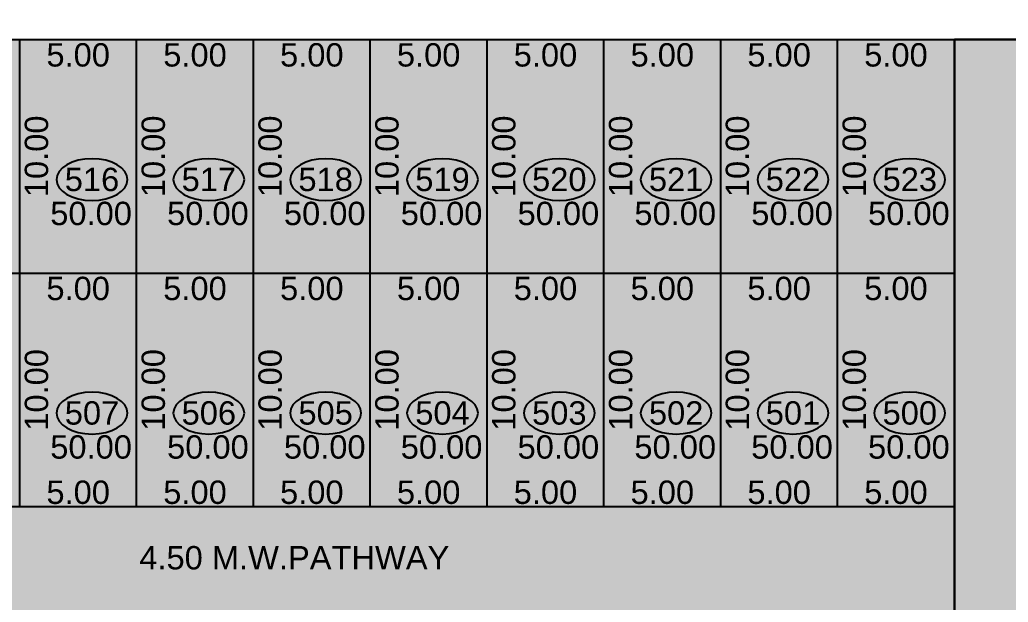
# Model space of a CAD drawing. Header units: millimetres. Extents: x 9625 to 10808, y -1607 to -1252.
# Drawn here: x 10724.63 to 10766.94, y -1531.19 to -1506.25 of the extents above; entities that cross this region are included whole.
import ezdxf

# ---------------------------------------------------------------- set-up
doc = ezdxf.new("R2010")
doc.units = ezdxf.units.MM
doc.header["$LTSCALE"] = 3
doc.header["$MEASUREMENT"] = 0
doc.header["$PDMODE"] = 35
doc.header["$PDSIZE"] = 1
doc.linetypes.add('HIDDEN', pattern=[0.375, 0.25, -0.125])
doc.layers.get('Defpoints').update_dxf_attribs({"linetype": 'HIDDEN'})
for name, color, linetype in [('DIM', 8, 'HIDDEN'), ('DIM1', 8, 'Continuous'), ('PLOT TEXT', 3, 'Continuous'), ('WALL', 6, 'Continuous')]:
    doc.layers.add(name, color=color, linetype=linetype)
doc.styles.add('ARIAL', font='arial.ttf')
doc.styles.get("Standard").update_dxf_attribs({"font": 'arial.ttf'})
doc.dimstyles.get("Standard").update_dxf_attribs({"dimtxt": 1, "dimasz": 0, "dimexe": 0, "dimexo": 0, "dimgap": 0.1, "dimtad": 1, "dimzin": 0, "dimdsep": 46, "dimtxsty": 'Standard', "dimcen": 0, "dimse1": 1, "dimse2": 1, "dimsd1": 1, "dimsd2": 1, "dimclrd": 256, "dimclre": 256, "dimclrt": 3, "dimadec": 0, "dimazin": 0, "dimtfac": 1, "dimtix": 1, "dimtofl": 0, "dimtmove": 2, "dimatfit": 3, "dimfxl": 1, "dimtolj": 1, "dimtzin": 0, "dimlwd": -1, "dimlwe": -1, "dimarcsym": 0})

# ---------------------------------------------------------------- blocks, each defined once
blk = doc.blocks.new('*D1765')
at = {"layer": 'Defpoints', "color": 0}
for p in [(10764.631, -1507.103), (10764.631, -1507.103), (10764.631, -1562.223)]:
    blk.add_point(p, dxfattribs=at)
at = {"layer": 'DIM1', "color": 3, "insert": (10765.504, -1534.663), "char_height": 1, "attachment_point": 5, "rotation": 90}
blk.add_mtext('\\A1;55.12', dxfattribs=at)
blk = doc.blocks.new('*D1605')
at = {"layer": 'Defpoints', "color": 0}
for p in [(10734.382, -1529.905), (10738.382, -1529.905), (10738.382, -1529.905)]:
    blk.add_point(p, dxfattribs=at)
at = {"layer": 'DIM1', "color": 3, "insert": (10736.382, -1529.294), "char_height": 1, "attachment_point": 5}
blk.add_mtext('\\A1;4.50 M.W.PATHWAY', dxfattribs=at)
blk = doc.blocks.new('*D1486')
at = {"layer": 'Defpoints', "color": 0}
for p in [(10759.631, -1507.101), (10764.631, -1507.101), (10764.631, -1507.101)]:
    blk.add_point(p, dxfattribs=at)
at = {"layer": 'DIM1', "color": 3, "insert": (10762.131, -1507.764), "char_height": 1, "attachment_point": 5}
blk.add_mtext('\\A1;5.00', dxfattribs=at)
blk = doc.blocks.new('*D1485')
at = {"layer": 'Defpoints', "color": 0}
for p in [(10759.631, -1527.101), (10764.631, -1527.101), (10764.631, -1527.101)]:
    blk.add_point(p, dxfattribs=at)
at = {"layer": 'DIM1', "color": 3, "insert": (10762.131, -1526.491), "char_height": 1, "attachment_point": 5, "rotation": 0.0045}
blk.add_mtext('\\A1;5.00', dxfattribs=at)
blk = doc.blocks.new('*D1484')
at = {"layer": 'Defpoints', "color": 0}
for p in [(10759.631, -1517.101), (10764.631, -1517.101), (10764.631, -1517.101)]:
    blk.add_point(p, dxfattribs=at)
at = {"layer": 'DIM1', "color": 3, "insert": (10762.131, -1517.764), "char_height": 1, "attachment_point": 5}
blk.add_mtext('\\A1;5.00', dxfattribs=at)
blk = doc.blocks.new('*D1483')
at = {"layer": 'Defpoints', "color": 0}
for p in [(10759.631, -1507.101), (10759.631, -1507.101), (10759.631, -1517.101)]:
    blk.add_point(p, dxfattribs=at)
at = {"layer": 'DIM1', "color": 3, "insert": (10760.351, -1512.101), "char_height": 1, "attachment_point": 5, "rotation": 90}
blk.add_mtext('\\A1;10.00', dxfattribs=at)
blk = doc.blocks.new('*D1482')
at = {"layer": 'Defpoints', "color": 0}
for p in [(10759.631, -1517.101), (10759.631, -1517.101), (10759.631, -1527.101)]:
    blk.add_point(p, dxfattribs=at)
at = {"layer": 'DIM1', "color": 3, "insert": (10760.351, -1522.101), "char_height": 1, "attachment_point": 5, "rotation": 90}
blk.add_mtext('\\A1;10.00', dxfattribs=at)
blk = doc.blocks.new('*D1481')
at = {"layer": 'Defpoints', "color": 0}
for p in [(10754.631, -1507.101), (10759.631, -1507.101), (10759.631, -1507.101)]:
    blk.add_point(p, dxfattribs=at)
at = {"layer": 'DIM1', "color": 3, "insert": (10757.131, -1507.764), "char_height": 1, "attachment_point": 5}
blk.add_mtext('\\A1;5.00', dxfattribs=at)
blk = doc.blocks.new('*D1480')
at = {"layer": 'Defpoints', "color": 0}
for p in [(10754.631, -1527.101), (10759.631, -1527.101), (10759.631, -1527.101)]:
    blk.add_point(p, dxfattribs=at)
at = {"layer": 'DIM1', "color": 3, "insert": (10757.131, -1526.491), "char_height": 1, "attachment_point": 5, "rotation": 0.0045}
blk.add_mtext('\\A1;5.00', dxfattribs=at)
blk = doc.blocks.new('*D1479')
at = {"layer": 'Defpoints', "color": 0}
for p in [(10754.631, -1517.101), (10759.631, -1517.101), (10759.631, -1517.101)]:
    blk.add_point(p, dxfattribs=at)
at = {"layer": 'DIM1', "color": 3, "insert": (10757.131, -1517.764), "char_height": 1, "attachment_point": 5}
blk.add_mtext('\\A1;5.00', dxfattribs=at)
blk = doc.blocks.new('*D1478')
at = {"layer": 'Defpoints', "color": 0}
for p in [(10754.631, -1507.101), (10754.631, -1507.101), (10754.631, -1517.101)]:
    blk.add_point(p, dxfattribs=at)
at = {"layer": 'DIM1', "color": 3, "insert": (10755.351, -1512.101), "char_height": 1, "attachment_point": 5, "rotation": 90}
blk.add_mtext('\\A1;10.00', dxfattribs=at)
blk = doc.blocks.new('*D1477')
at = {"layer": 'Defpoints', "color": 0}
for p in [(10754.631, -1517.101), (10754.631, -1517.101), (10754.631, -1527.101)]:
    blk.add_point(p, dxfattribs=at)
at = {"layer": 'DIM1', "color": 3, "insert": (10755.351, -1522.101), "char_height": 1, "attachment_point": 5, "rotation": 90}
blk.add_mtext('\\A1;10.00', dxfattribs=at)
blk = doc.blocks.new('*D1476')
at = {"layer": 'Defpoints', "color": 0}
for p in [(10749.631, -1507.101), (10754.631, -1507.101), (10754.631, -1507.101)]:
    blk.add_point(p, dxfattribs=at)
at = {"layer": 'DIM1', "color": 3, "insert": (10752.131, -1507.764), "char_height": 1, "attachment_point": 5}
blk.add_mtext('\\A1;5.00', dxfattribs=at)
blk = doc.blocks.new('*D1475')
at = {"layer": 'Defpoints', "color": 0}
for p in [(10749.631, -1527.101), (10754.631, -1527.101), (10754.631, -1527.101)]:
    blk.add_point(p, dxfattribs=at)
at = {"layer": 'DIM1', "color": 3, "insert": (10752.131, -1526.491), "char_height": 1, "attachment_point": 5, "rotation": 0.0045}
blk.add_mtext('\\A1;5.00', dxfattribs=at)
blk = doc.blocks.new('*D1474')
at = {"layer": 'Defpoints', "color": 0}
for p in [(10749.631, -1517.101), (10754.631, -1517.101), (10754.631, -1517.101)]:
    blk.add_point(p, dxfattribs=at)
at = {"layer": 'DIM1', "color": 3, "insert": (10752.131, -1517.764), "char_height": 1, "attachment_point": 5}
blk.add_mtext('\\A1;5.00', dxfattribs=at)
blk = doc.blocks.new('*D1473')
at = {"layer": 'Defpoints', "color": 0}
for p in [(10749.631, -1507.101), (10749.631, -1507.101), (10749.631, -1517.101)]:
    blk.add_point(p, dxfattribs=at)
at = {"layer": 'DIM1', "color": 3, "insert": (10750.351, -1512.101), "char_height": 1, "attachment_point": 5, "rotation": 90}
blk.add_mtext('\\A1;10.00', dxfattribs=at)
blk = doc.blocks.new('*D1472')
at = {"layer": 'Defpoints', "color": 0}
for p in [(10749.631, -1517.101), (10749.631, -1517.101), (10749.631, -1527.101)]:
    blk.add_point(p, dxfattribs=at)
at = {"layer": 'DIM1', "color": 3, "insert": (10750.351, -1522.101), "char_height": 1, "attachment_point": 5, "rotation": 90}
blk.add_mtext('\\A1;10.00', dxfattribs=at)
blk = doc.blocks.new('*D1471')
at = {"layer": 'Defpoints', "color": 0}
for p in [(10744.631, -1507.101), (10749.631, -1507.101), (10749.631, -1507.101)]:
    blk.add_point(p, dxfattribs=at)
at = {"layer": 'DIM1', "color": 3, "insert": (10747.131, -1507.764), "char_height": 1, "attachment_point": 5}
blk.add_mtext('\\A1;5.00', dxfattribs=at)
blk = doc.blocks.new('*D1470')
at = {"layer": 'Defpoints', "color": 0}
for p in [(10744.631, -1527.101), (10749.631, -1527.101), (10749.631, -1527.101)]:
    blk.add_point(p, dxfattribs=at)
at = {"layer": 'DIM1', "color": 3, "insert": (10747.131, -1526.491), "char_height": 1, "attachment_point": 5, "rotation": 0.0045}
blk.add_mtext('\\A1;5.00', dxfattribs=at)
blk = doc.blocks.new('*D1469')
at = {"layer": 'Defpoints', "color": 0}
for p in [(10744.631, -1517.101), (10749.631, -1517.101), (10749.631, -1517.101)]:
    blk.add_point(p, dxfattribs=at)
at = {"layer": 'DIM1', "color": 3, "insert": (10747.131, -1517.764), "char_height": 1, "attachment_point": 5}
blk.add_mtext('\\A1;5.00', dxfattribs=at)
blk = doc.blocks.new('*D1468')
at = {"layer": 'Defpoints', "color": 0}
for p in [(10744.631, -1507.101), (10744.631, -1507.101), (10744.631, -1517.101)]:
    blk.add_point(p, dxfattribs=at)
at = {"layer": 'DIM1', "color": 3, "insert": (10745.351, -1512.101), "char_height": 1, "attachment_point": 5, "rotation": 90}
blk.add_mtext('\\A1;10.00', dxfattribs=at)
blk = doc.blocks.new('*D1467')
at = {"layer": 'Defpoints', "color": 0}
for p in [(10744.631, -1517.101), (10744.631, -1517.101), (10744.631, -1527.101)]:
    blk.add_point(p, dxfattribs=at)
at = {"layer": 'DIM1', "color": 3, "insert": (10745.351, -1522.101), "char_height": 1, "attachment_point": 5, "rotation": 90}
blk.add_mtext('\\A1;10.00', dxfattribs=at)
blk = doc.blocks.new('*D1466')
at = {"layer": 'Defpoints', "color": 0}
for p in [(10739.631, -1507.101), (10744.631, -1507.101), (10744.631, -1507.101)]:
    blk.add_point(p, dxfattribs=at)
at = {"layer": 'DIM1', "color": 3, "insert": (10742.131, -1507.764), "char_height": 1, "attachment_point": 5}
blk.add_mtext('\\A1;5.00', dxfattribs=at)
blk = doc.blocks.new('*D1465')
at = {"layer": 'Defpoints', "color": 0}
for p in [(10739.631, -1527.101), (10744.631, -1527.101), (10744.631, -1527.101)]:
    blk.add_point(p, dxfattribs=at)
at = {"layer": 'DIM1', "color": 3, "insert": (10742.131, -1526.491), "char_height": 1, "attachment_point": 5, "rotation": 0.0045}
blk.add_mtext('\\A1;5.00', dxfattribs=at)
blk = doc.blocks.new('*D1464')
at = {"layer": 'Defpoints', "color": 0}
for p in [(10739.631, -1517.101), (10744.631, -1517.101), (10744.631, -1517.101)]:
    blk.add_point(p, dxfattribs=at)
at = {"layer": 'DIM1', "color": 3, "insert": (10742.131, -1517.764), "char_height": 1, "attachment_point": 5}
blk.add_mtext('\\A1;5.00', dxfattribs=at)
blk = doc.blocks.new('*D1463')
at = {"layer": 'Defpoints', "color": 0}
for p in [(10739.631, -1507.101), (10739.631, -1507.101), (10739.631, -1517.101)]:
    blk.add_point(p, dxfattribs=at)
at = {"layer": 'DIM1', "color": 3, "insert": (10740.351, -1512.101), "char_height": 1, "attachment_point": 5, "rotation": 90}
blk.add_mtext('\\A1;10.00', dxfattribs=at)
blk = doc.blocks.new('*D1462')
at = {"layer": 'Defpoints', "color": 0}
for p in [(10739.631, -1517.101), (10739.631, -1517.101), (10739.631, -1527.101)]:
    blk.add_point(p, dxfattribs=at)
at = {"layer": 'DIM1', "color": 3, "insert": (10740.351, -1522.101), "char_height": 1, "attachment_point": 5, "rotation": 90}
blk.add_mtext('\\A1;10.00', dxfattribs=at)
blk = doc.blocks.new('*D1461')
at = {"layer": 'Defpoints', "color": 0}
for p in [(10734.631, -1507.101), (10739.631, -1507.101), (10739.631, -1507.101)]:
    blk.add_point(p, dxfattribs=at)
at = {"layer": 'DIM1', "color": 3, "insert": (10737.131, -1507.764), "char_height": 1, "attachment_point": 5}
blk.add_mtext('\\A1;5.00', dxfattribs=at)
blk = doc.blocks.new('*D1460')
at = {"layer": 'Defpoints', "color": 0}
for p in [(10734.631, -1527.101), (10739.631, -1527.101), (10739.631, -1527.101)]:
    blk.add_point(p, dxfattribs=at)
at = {"layer": 'DIM1', "color": 3, "insert": (10737.131, -1526.491), "char_height": 1, "attachment_point": 5, "rotation": 0.0045}
blk.add_mtext('\\A1;5.00', dxfattribs=at)
blk = doc.blocks.new('*D1459')
at = {"layer": 'Defpoints', "color": 0}
for p in [(10734.631, -1517.101), (10739.631, -1517.101), (10739.631, -1517.101)]:
    blk.add_point(p, dxfattribs=at)
at = {"layer": 'DIM1', "color": 3, "insert": (10737.131, -1517.764), "char_height": 1, "attachment_point": 5}
blk.add_mtext('\\A1;5.00', dxfattribs=at)
blk = doc.blocks.new('*D1458')
at = {"layer": 'Defpoints', "color": 0}
for p in [(10734.631, -1507.101), (10734.631, -1507.101), (10734.631, -1517.101)]:
    blk.add_point(p, dxfattribs=at)
at = {"layer": 'DIM1', "color": 3, "insert": (10735.351, -1512.101), "char_height": 1, "attachment_point": 5, "rotation": 90}
blk.add_mtext('\\A1;10.00', dxfattribs=at)
blk = doc.blocks.new('*D1457')
at = {"layer": 'Defpoints', "color": 0}
for p in [(10734.631, -1517.101), (10734.631, -1517.101), (10734.631, -1527.101)]:
    blk.add_point(p, dxfattribs=at)
at = {"layer": 'DIM1', "color": 3, "insert": (10735.351, -1522.101), "char_height": 1, "attachment_point": 5, "rotation": 90}
blk.add_mtext('\\A1;10.00', dxfattribs=at)
blk = doc.blocks.new('*D1456')
at = {"layer": 'Defpoints', "color": 0}
for p in [(10729.631, -1507.101), (10734.631, -1507.101), (10734.631, -1507.101)]:
    blk.add_point(p, dxfattribs=at)
at = {"layer": 'DIM1', "color": 3, "insert": (10732.131, -1507.764), "char_height": 1, "attachment_point": 5}
blk.add_mtext('\\A1;5.00', dxfattribs=at)
blk = doc.blocks.new('*D1455')
at = {"layer": 'Defpoints', "color": 0}
for p in [(10729.631, -1527.101), (10734.631, -1527.101), (10734.631, -1527.101)]:
    blk.add_point(p, dxfattribs=at)
at = {"layer": 'DIM1', "color": 3, "insert": (10732.131, -1526.491), "char_height": 1, "attachment_point": 5, "rotation": 0.0045}
blk.add_mtext('\\A1;5.00', dxfattribs=at)
blk = doc.blocks.new('*D1454')
at = {"layer": 'Defpoints', "color": 0}
for p in [(10729.631, -1517.101), (10734.631, -1517.101), (10734.631, -1517.101)]:
    blk.add_point(p, dxfattribs=at)
at = {"layer": 'DIM1', "color": 3, "insert": (10732.131, -1517.764), "char_height": 1, "attachment_point": 5}
blk.add_mtext('\\A1;5.00', dxfattribs=at)
blk = doc.blocks.new('*D1453')
at = {"layer": 'Defpoints', "color": 0}
for p in [(10729.631, -1507.101), (10729.631, -1507.101), (10729.631, -1517.101)]:
    blk.add_point(p, dxfattribs=at)
at = {"layer": 'DIM1', "color": 3, "insert": (10730.351, -1512.101), "char_height": 1, "attachment_point": 5, "rotation": 90}
blk.add_mtext('\\A1;10.00', dxfattribs=at)
blk = doc.blocks.new('*D1452')
at = {"layer": 'Defpoints', "color": 0}
for p in [(10729.631, -1517.101), (10729.631, -1517.101), (10729.631, -1527.101)]:
    blk.add_point(p, dxfattribs=at)
at = {"layer": 'DIM1', "color": 3, "insert": (10730.351, -1522.101), "char_height": 1, "attachment_point": 5, "rotation": 90}
blk.add_mtext('\\A1;10.00', dxfattribs=at)
blk = doc.blocks.new('*D1451')
at = {"layer": 'Defpoints', "color": 0}
for p in [(10724.631, -1507.101), (10729.631, -1507.101), (10729.631, -1507.101)]:
    blk.add_point(p, dxfattribs=at)
at = {"layer": 'DIM1', "color": 3, "insert": (10727.131, -1507.764), "char_height": 1, "attachment_point": 5}
blk.add_mtext('\\A1;5.00', dxfattribs=at)
blk = doc.blocks.new('*D1450')
at = {"layer": 'Defpoints', "color": 0}
for p in [(10724.631, -1527.101), (10729.631, -1527.101), (10729.631, -1527.101)]:
    blk.add_point(p, dxfattribs=at)
at = {"layer": 'DIM1', "color": 3, "insert": (10727.131, -1526.491), "char_height": 1, "attachment_point": 5, "rotation": 0.0045}
blk.add_mtext('\\A1;5.00', dxfattribs=at)
blk = doc.blocks.new('*D1449')
at = {"layer": 'Defpoints', "color": 0}
for p in [(10724.631, -1517.101), (10729.631, -1517.101), (10729.631, -1517.101)]:
    blk.add_point(p, dxfattribs=at)
at = {"layer": 'DIM1', "color": 3, "insert": (10727.131, -1517.764), "char_height": 1, "attachment_point": 5}
blk.add_mtext('\\A1;5.00', dxfattribs=at)
blk = doc.blocks.new('*D1448')
at = {"layer": 'Defpoints', "color": 0}
for p in [(10724.631, -1507.101), (10724.631, -1507.101), (10724.631, -1517.101)]:
    blk.add_point(p, dxfattribs=at)
at = {"layer": 'DIM1', "color": 3, "insert": (10725.351, -1512.101), "char_height": 1, "attachment_point": 5, "rotation": 90}
blk.add_mtext('\\A1;10.00', dxfattribs=at)
blk = doc.blocks.new('*D1447')
at = {"layer": 'Defpoints', "color": 0}
for p in [(10724.631, -1517.101), (10724.631, -1517.101), (10724.631, -1527.101)]:
    blk.add_point(p, dxfattribs=at)
at = {"layer": 'DIM1', "color": 3, "insert": (10725.351, -1522.101), "char_height": 1, "attachment_point": 5, "rotation": 90}
blk.add_mtext('\\A1;10.00', dxfattribs=at)
blk = doc.blocks.new('*D1445')
at = {"layer": 'Defpoints', "color": 0}
for p in [(10719.631, -1527.101), (10724.631, -1527.101), (10724.631, -1527.101)]:
    blk.add_point(p, dxfattribs=at)
at = {"layer": 'DIM1', "color": 3, "insert": (10722.131, -1526.491), "char_height": 1, "attachment_point": 5, "rotation": 0.0045}
blk.add_mtext('\\A1;5.00', dxfattribs=at)
blk = doc.blocks.new('*D1875')
at = {"layer": 'Defpoints', "color": 0}
for p in [(10764.631, -1507.101), (10772.71, -1507.101), (10772.71, -1508.399)]:
    blk.add_point(p, dxfattribs=at)
at = {"layer": 'DIM1', "color": 3, "insert": (10768.671, -1507.789), "char_height": 1, "attachment_point": 5}
blk.add_mtext('\\A1;8.08', dxfattribs=at)

msp = doc.modelspace()

# ---------------------------------------------------------------- hatches: boundary and pattern name
at = {"layer": 'DIM', "ltscale": 0.05}
h = msp.add_hatch(dxfattribs=at)
h.set_pattern_fill('DOTS', color=82, scale=10)
h.paths.add_polyline_path([(10776.9077, -1564.1883), (10786.1515, -1555.1656), (10801.2252, -1540.4999), (10803.1904, -1538.5213), (10772.71, -1507.1009), (10764.6314, -1507.1009), (10764.6314, -1556.1009), (10759.6314, -1556.1009), (10759.6314, -1566.1006), (10759.6314, -1566.103), (10714.6314, -1566.1013), (10704.6314, -1566.1009), (10704.6314, -1577.1115), (10708.4604, -1576.317), (10722.7835, -1573.3041), (10725.7102, -1572.6806), (10745.611, -1578.6242), (10757.6224, -1582.1007), (10758.4076, -1582.3165), (10758.8723, -1581.8851), (10767.832, -1573.0911), (10771.1151, -1569.8688)])
h.paths.add_polyline_path([(10659.8884, -1441.7876), (10659.8884, -1451.0389), (10659.8884, -1451.0389), (10655.4524, -1452.3754), (10651.3485, -1453.6281), (10647.3092, -1454.7502), (10639.291, -1457.0142), (10637.4855, -1457.4225), (10630.1511, -1459.0811), (10621.7006, -1460.9893), (10618.3662, -1461.7423), (10608.6872, -1463.9009), (10604.2272, -1464.5509), (10602.4983, -1464.8388), (10599.9092, -1465.2688), (10595.193, -1465.999), (10589.887, -1466.8204), (10587.7681, -1467.1485), (10579.237, -1468.4859), (10572.6982, -1469.5592), (10572.6982, -1441.7876)])
h = msp.add_hatch(dxfattribs=at)
h.set_pattern_fill('DOTS', color=252, scale=10)
h.paths.add_polyline_path([(10704.6314, -1566.103), (10704.6314, -1507.1009), (10764.6314, -1507.1009), (10764.6314, -1514.6112), (10764.6314, -1556.1009), (10759.6314, -1556.1009), (10759.6314, -1566.103)])

# ---------------------------------------------------------------- linework, layer by layer
at = {"layer": 'PLOT TEXT', "extrusion": (0, 0, -1)}
for centre in [(10727.723, -1513.096), (10732.723, -1513.096), (10737.723, -1513.096), (10742.723, -1513.096), (10747.723, -1513.096), (10752.723, -1513.096), (10757.723, -1513.096), (10762.723, -1513.096), (10727.723, -1523.0956), (10732.723, -1523.0956), (10737.723, -1523.0956), (10742.723, -1523.0956), (10747.723, -1523.0956), (10752.723, -1523.0956), (10757.723, -1523.0956), (10762.723, -1523.0956)]:
    msp.add_ellipse(centre, major_axis=(1.5203, 0), ratio=0.5882805, dxfattribs=at)
at = {"layer": 'WALL', "lineweight": 25}
for p, q in [((10706.0552, -1507.1009), (10772.71, -1507.1009)), ((10706.0552, -1507.1009), (10772.71, -1507.1009)), ((10724.6314, -1527.1006), (10724.6314, -1507.1009)), ((10729.6314, -1527.1006), (10729.6314, -1507.1009)), ((10734.6314, -1527.1006), (10734.6314, -1507.1009)), ((10739.6314, -1527.1006), (10739.6314, -1507.1009)), ((10744.6314, -1527.1006), (10744.6314, -1507.1009)), ((10749.6314, -1527.1006), (10749.6314, -1507.1009)), ((10754.6314, -1527.1006), (10754.6314, -1507.1009)), ((10759.6314, -1527.1006), (10759.6314, -1507.1009)), ((10764.6314, -1556.1009), (10764.6314, -1507.1009)), ((10764.6314, -1527.1009), (10764.6314, -1507.1009)), ((10704.6314, -1517.1009), (10764.6314, -1517.1009)), ((10706.0552, -1527.1009), (10764.6314, -1527.1009))]:
    msp.add_line(p, q, dxfattribs=at)
at = {"layer": 'WALL'}
msp.add_lwpolyline([(10776.9077, -1564.1883), (10786.1515, -1555.1656), (10801.2252, -1540.4999), (10803.1904, -1538.5213), (10772.71, -1507.1009), (10764.6314, -1507.1009), (10764.6314, -1556.1009), (10759.6314, -1556.1009), (10759.6314, -1566.1006), (10759.6314, -1566.103), (10714.6314, -1566.1013), (10704.6314, -1566.1009), (10704.6314, -1577.1115), (10708.4604, -1576.317), (10722.7835, -1573.3041), (10725.7102, -1572.6806), (10745.611, -1578.6242), (10757.6224, -1582.1007), (10758.4076, -1582.3165), (10758.8723, -1581.8851), (10767.832, -1573.0911), (10771.1151, -1569.8688)], close=True, dxfattribs=at)
msp.add_lwpolyline([(10704.6314, -1566.1009), (10704.6314, -1507.1009), (10764.6314, -1507.1009), (10764.6314, -1514.6112), (10764.6314, -1514.6112), (10764.6314, -1556.1009), (10759.6314, -1556.1009), (10759.6314, -1566.103), (10704.6314, -1566.103)], dxfattribs=at)

# ---------------------------------------------------------------- texts
at = {"layer": 'PLOT TEXT', "linetype": 'Continuous', "char_height": 1, "attachment_point": 5, "style": 'ARIAL'}
for s, insert in [('\\A1;516', (10727.723, -1513.096)), ('\\A1;517', (10732.723, -1513.096)), ('\\A1;518', (10737.723, -1513.096)), ('\\A1;519', (10742.723, -1513.096)), ('\\A1;520', (10747.723, -1513.096)), ('\\A1;521', (10752.723, -1513.096)), ('\\A1;522', (10757.723, -1513.096)), ('\\A1;523', (10762.723, -1513.096)), ('\\A1;50.00', (10727.6837, -1514.5523)), ('\\A1;50.00', (10732.6837, -1514.5523)), ('\\A1;50.00', (10737.6837, -1514.5523)), ('\\A1;50.00', (10742.6837, -1514.5523)), ('\\A1;50.00', (10747.6837, -1514.5523)), ('\\A1;50.00', (10752.6837, -1514.5523)), ('\\A1;50.00', (10757.6837, -1514.5523)), ('\\A1;50.00', (10762.6837, -1514.5523)), ('\\A1;507', (10727.723, -1523.0956)), ('\\A1;506', (10732.723, -1523.0956)), ('\\A1;505', (10737.723, -1523.0956)), ('\\A1;504', (10742.723, -1523.0956)), ('\\A1;503', (10747.723, -1523.0956)), ('\\A1;502', (10752.723, -1523.0956)), ('\\A1;501', (10757.723, -1523.0956)), ('\\A1;500', (10762.723, -1523.0956)), ('\\A1;50.00', (10727.6837, -1524.5519)), ('\\A1;50.00', (10732.6837, -1524.5519)), ('\\A1;50.00', (10737.6837, -1524.5519)), ('\\A1;50.00', (10742.6837, -1524.5519)), ('\\A1;50.00', (10747.6837, -1524.5519)), ('\\A1;50.00', (10752.6837, -1524.5519)), ('\\A1;50.00', (10757.6837, -1524.5519)), ('\\A1;50.00', (10762.6837, -1524.5519))]:
    msp.add_mtext(s, dxfattribs=dict(at, insert=insert))

# ---------------------------------------------------------------- dimensions: what is measured, and where the dimension line sits
at = {"layer": 'DIM1'}
for base, p1, p2, angle, picture, middle in [((10729.6314, -1507.1009), (10724.6314, -1507.1009), (10729.6314, -1507.1009), 0, '*D1451', (10727.1314, -1507.7644)), ((10724.6314, -1507.1009), (10724.6314, -1517.1009), (10724.6314, -1507.1009), 90, '*D1448', (10725.3506, -1512.1009)), ((10734.6314, -1507.1009), (10729.6314, -1507.1009), (10734.6314, -1507.1009), 0, '*D1456', (10732.1314, -1507.7644)), ((10729.6314, -1507.1009), (10729.6314, -1517.1009), (10729.6314, -1507.1009), 90, '*D1453', (10730.3506, -1512.1009)), ((10739.6314, -1507.1009), (10734.6314, -1507.1009), (10739.6314, -1507.1009), 0, '*D1461', (10737.1314, -1507.7644)), ((10734.6314, -1507.1009), (10734.6314, -1517.1009), (10734.6314, -1507.1009), 90, '*D1458', (10735.3506, -1512.1009)), ((10744.6314, -1507.1009), (10739.6314, -1507.1009), (10744.6314, -1507.1009), 0, '*D1466', (10742.1314, -1507.7644)), ((10739.6314, -1507.1009), (10739.6314, -1517.1009), (10739.6314, -1507.1009), 90, '*D1463', (10740.3506, -1512.1009)), ((10749.6314, -1507.1009), (10744.6314, -1507.1009), (10749.6314, -1507.1009), 0, '*D1471', (10747.1314, -1507.7644)), ((10744.6314, -1507.1009), (10744.6314, -1517.1009), (10744.6314, -1507.1009), 90, '*D1468', (10745.3506, -1512.1009)), ((10754.6314, -1507.1009), (10749.6314, -1507.1009), (10754.6314, -1507.1009), 0, '*D1476', (10752.1314, -1507.7644)), ((10749.6314, -1507.1009), (10749.6314, -1517.1009), (10749.6314, -1507.1009), 90, '*D1473', (10750.3506, -1512.1009)), ((10759.6314, -1507.1009), (10754.6314, -1507.1009), (10759.6314, -1507.1009), 0, '*D1481', (10757.1314, -1507.7644)), ((10754.6314, -1507.1009), (10754.6314, -1517.1009), (10754.6314, -1507.1009), 90, '*D1478', (10755.3506, -1512.1009)), ((10764.6314, -1507.1009), (10759.6314, -1507.1009), (10764.6314, -1507.1009), 0, '*D1486', (10762.1314, -1507.7644)), ((10759.6314, -1507.1009), (10759.6314, -1517.1009), (10759.6314, -1507.1009), 90, '*D1483', (10760.3506, -1512.1009)), ((10764.6314, -1507.1034), (10764.6314, -1562.2227), (10764.6314, -1507.1034), 90, '*D1765', (10765.5036, -1534.6631)), ((10724.6314, -1517.1006), (10724.6314, -1527.1006), (10724.6314, -1517.1006), 90, '*D1447', (10725.3506, -1522.1006)), ((10729.6314, -1517.1009), (10724.6314, -1517.1009), (10729.6314, -1517.1009), 0, '*D1449', (10727.1314, -1517.7644)), ((10729.6314, -1517.1006), (10729.6314, -1527.1006), (10729.6314, -1517.1006), 90, '*D1452', (10730.3506, -1522.1006)), ((10734.6314, -1517.1009), (10729.6314, -1517.1009), (10734.6314, -1517.1009), 0, '*D1454', (10732.1314, -1517.7644)), ((10734.6314, -1517.1006), (10734.6314, -1527.1006), (10734.6314, -1517.1006), 90, '*D1457', (10735.3506, -1522.1006)), ((10739.6314, -1517.1009), (10734.6314, -1517.1009), (10739.6314, -1517.1009), 0, '*D1459', (10737.1314, -1517.7644)), ((10739.6314, -1517.1006), (10739.6314, -1527.1006), (10739.6314, -1517.1006), 90, '*D1462', (10740.3506, -1522.1006)), ((10744.6314, -1517.1009), (10739.6314, -1517.1009), (10744.6314, -1517.1009), 0, '*D1464', (10742.1314, -1517.7644)), ((10744.6314, -1517.1006), (10744.6314, -1527.1006), (10744.6314, -1517.1006), 90, '*D1467', (10745.3506, -1522.1006)), ((10749.6314, -1517.1009), (10744.6314, -1517.1009), (10749.6314, -1517.1009), 0, '*D1469', (10747.1314, -1517.7644)), ((10749.6314, -1517.1006), (10749.6314, -1527.1006), (10749.6314, -1517.1006), 90, '*D1472', (10750.3506, -1522.1006)), ((10754.6314, -1517.1009), (10749.6314, -1517.1009), (10754.6314, -1517.1009), 0, '*D1474', (10752.1314, -1517.7644)), ((10754.6314, -1517.1006), (10754.6314, -1527.1006), (10754.6314, -1517.1006), 90, '*D1477', (10755.3506, -1522.1006)), ((10759.6314, -1517.1009), (10754.6314, -1517.1009), (10759.6314, -1517.1009), 0, '*D1479', (10757.1314, -1517.7644)), ((10759.6314, -1517.1006), (10759.6314, -1527.1006), (10759.6314, -1517.1006), 90, '*D1482', (10760.3506, -1522.1006)), ((10764.6314, -1517.1009), (10759.6314, -1517.1009), (10764.6314, -1517.1009), 0, '*D1484', (10762.1314, -1517.7644))]:
    dim = msp.add_linear_dim(base=base, p1=p1, p2=p2, angle=angle, dimstyle='Standard', dxfattribs=at)
    dim.commit()
    dim.dimension.update_dxf_attribs({"geometry": picture, "text_midpoint": middle, "dimtype": 129})
for p1, p2, distance, picture, middle in [((10764.6314, -1507.1009), (10772.71, -1507.1009), -1.2984, '*D1875', (10768.6707, -1507.7888)), ((10719.6314, -1527.1009), (10724.6314, -1527.1006), -0.0006, '*D1445', (10722.1313, -1526.4908)), ((10724.6314, -1527.1009), (10729.6314, -1527.1006), -0.0006, '*D1450', (10727.1313, -1526.4908)), ((10729.6314, -1527.1009), (10734.6314, -1527.1006), -0.0006, '*D1455', (10732.1313, -1526.4908)), ((10734.6314, -1527.1009), (10739.6314, -1527.1006), -0.0006, '*D1460', (10737.1313, -1526.4908)), ((10739.6314, -1527.1009), (10744.6314, -1527.1006), -0.0006, '*D1465', (10742.1313, -1526.4908)), ((10744.6314, -1527.1009), (10749.6314, -1527.1006), -0.0006, '*D1470', (10747.1313, -1526.4908)), ((10749.6314, -1527.1009), (10754.6314, -1527.1006), -0.0006, '*D1475', (10752.1313, -1526.4908)), ((10754.6314, -1527.1009), (10759.6314, -1527.1006), -0.0006, '*D1480', (10757.1313, -1526.4908)), ((10759.6314, -1527.1009), (10764.6314, -1527.1006), -0.0006, '*D1485', (10762.1313, -1526.4908))]:
    dim = msp.add_aligned_dim(p1=p1, p2=p2, distance=distance, dimstyle='Standard', dxfattribs=at)
    dim.commit()
    dim.dimension.update_dxf_attribs({"geometry": picture, "text_midpoint": middle})
dim = msp.add_aligned_dim(p1=(10734.3818, -1529.9049), p2=(10738.3818, -1529.9049), distance=0, text='4.50 M.W.PATHWAY', dimstyle='Standard', override={"dimtxsty": 'Standard'}, dxfattribs=at)
dim.commit()
dim.dimension.update_dxf_attribs({"geometry": '*D1605', "text_midpoint": (10736.3818, -1529.2943)})

doc.saveas('drawing.dxf')
